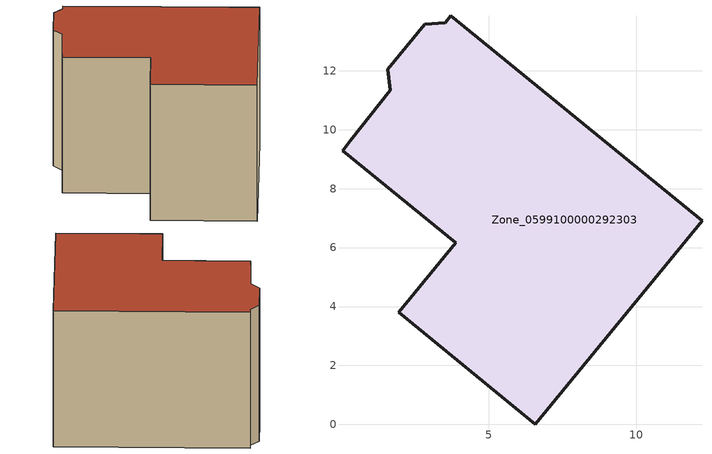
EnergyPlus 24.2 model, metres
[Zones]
Zone_0599100000292303
 floor ground (C_G): 3.87,6.16 0.04,9.29 0.3,9.62 1.65,11.34 1.57,12.05 2.82,13.57 3.52,13.63 3.71,13.87 12.23,6.91 6.57,0 1.94,3.8 z0
 wall outside (C_F): 6.57,0 12.23,6.91 3.71,13.87 3.52,13.63 2.82,13.57 1.57,12.05 1.65,11.34 0.3,9.62 0.04,9.29 3.87,6.16 1.94,3.8 6.57,0 z0:8.68
 roof outside (C_R): 0.04,9.29 3.87,6.16 1.94,3.8 6.57,0 12.23,6.91 3.71,13.87 3.52,13.63 2.82,13.57 1.57,12.05 1.65,11.34 0.3,9.62 z8.68
[BUILDING]
Pand.0599100000292303: North Axis=0; Terrain=City; Loads Convergence Tolerance Value=0.04; Temperature Convergence Tolerance Value=0.4; Solar Distribution=FullExterior; Maximum Number of Warmup Days=25; Minimum Number of Warmup Days=1
[Site:Location]
Rotterdam.The.Hague.AP_ZH_NLD Design_Conditions: Latitude=51.96; Longitude=4.45; Time Zone=1; Elevation=-4.5
[SITE:GROUNDTEMPERATURE:BUILDINGSURFACE]
18, 18, 18, 18, 18, 18, 18, 18, 18, 18, 18, 18
[MATERIAL] Thermal Absorptance=0.9; Solar Absorptance=0.7; Visible Absorptance=0.7
Name | Roughness | Thickness | Conductivity | Density | Specific Heat
G.TC.1946-1964 | MediumSmooth | 0.15 | 1 | 540 | 1210
F.TC.1946-1964 | Rough | 0.3 | 0.857143 | 1920 | 840
R.TC.1946-1964 | MediumRough | 0.2 | 0.235294 | 1500 | 1000
[CONSTRUCTION]
C_G: G.TC.1946-1964
C_F: F.TC.1946-1964
C_R: R.TC.1946-1964
[ZONE]
Zone_0599100000292303: Type=1; Multiplier=1; Ceiling Height=Autocalculate; Volume=Autocalculate; Floor Area=autocalculate; Part of Total Floor Area=Yes
[ZONEINFILTRATION:DESIGNFLOWRATE]
Infil_Zone_0599100000292303: Zone or ZoneList or Space or SpaceList=Zone_0599100000292303; Schedule=AlwaysOn; Design Flow Rate Calculation Method=Flow/Area; Flow Rate per Floor Area=0.003; Constant Term Coefficient=1; Temperature Term Coefficient=0; Velocity Term Coefficient=0; Velocity Squared Term Coefficient=0
[HVACTEMPLATE:ZONE:IDEALLOADSAIRSYSTEM]
Zone_0599100000292303: Maximum Heating Supply Air Temperature=50; Minimum Cooling Supply Air Temperature=13; Maximum Heating Supply Air Humidity Ratio=0.0156; Minimum Cooling Supply Air Humidity Ratio=0.0077; Heating Limit=NoLimit; Cooling Limit=NoLimit; Dehumidification Control Type=ConstantSensibleHeatRatio; Cooling Sensible Heat Ratio=0.7; Dehumidification Setpoint=60; Humidification Control Type=None; Humidification Setpoint=30; Outdoor Air Method=None; Outdoor Air Flow Rate per Person=0.00944; Outdoor Air Flow Rate per Zone Floor Area=0; Outdoor Air Flow Rate per Zone=0; Demand Controlled Ventilation Type=None; Outdoor Air Economizer Type=NoEconomizer; Heat Recovery Type=None; Sensible Heat Recovery Effectiveness=0.7; Latent Heat Recovery Effectiveness=0.65
[ZONECONTROL:THERMOSTAT]
ThermostatControl_Zone_0599100000292303: Zone or ZoneList=Zone_0599100000292303; Control Type Schedule=DualSetpointControlType; Control 1=Thermostat_Zone_0599100000292303; Temperature Difference Between Cutout And Setpoint=0
[THERMOSTATSETPOINT:DUALSETPOINT]
Thermostat_Zone_0599100000292303: Heating Setpoint Temperature Schedule=HeatingSetpoint_Zone_0599100000292303; Cooling Setpoint Temperature Schedule=CoolingSetpoint_Zone_0599100000292303
[SCHEDULE:COMPACT]
HeatingSetpoint_Zone_0599100000292303: Through: 12/31, For: AllDays, Until: 24:00, 21
CoolingSetpoint_Zone_0599100000292303: Through: 12/31, For: AllDays, Until: 24:00, 24
DualSetpointControlType: Through: 12/31, For: AllDays, Until: 24:00, 4
AlwaysOn: Through: 12/31, For: AllDays, Until: 24:00, 1
